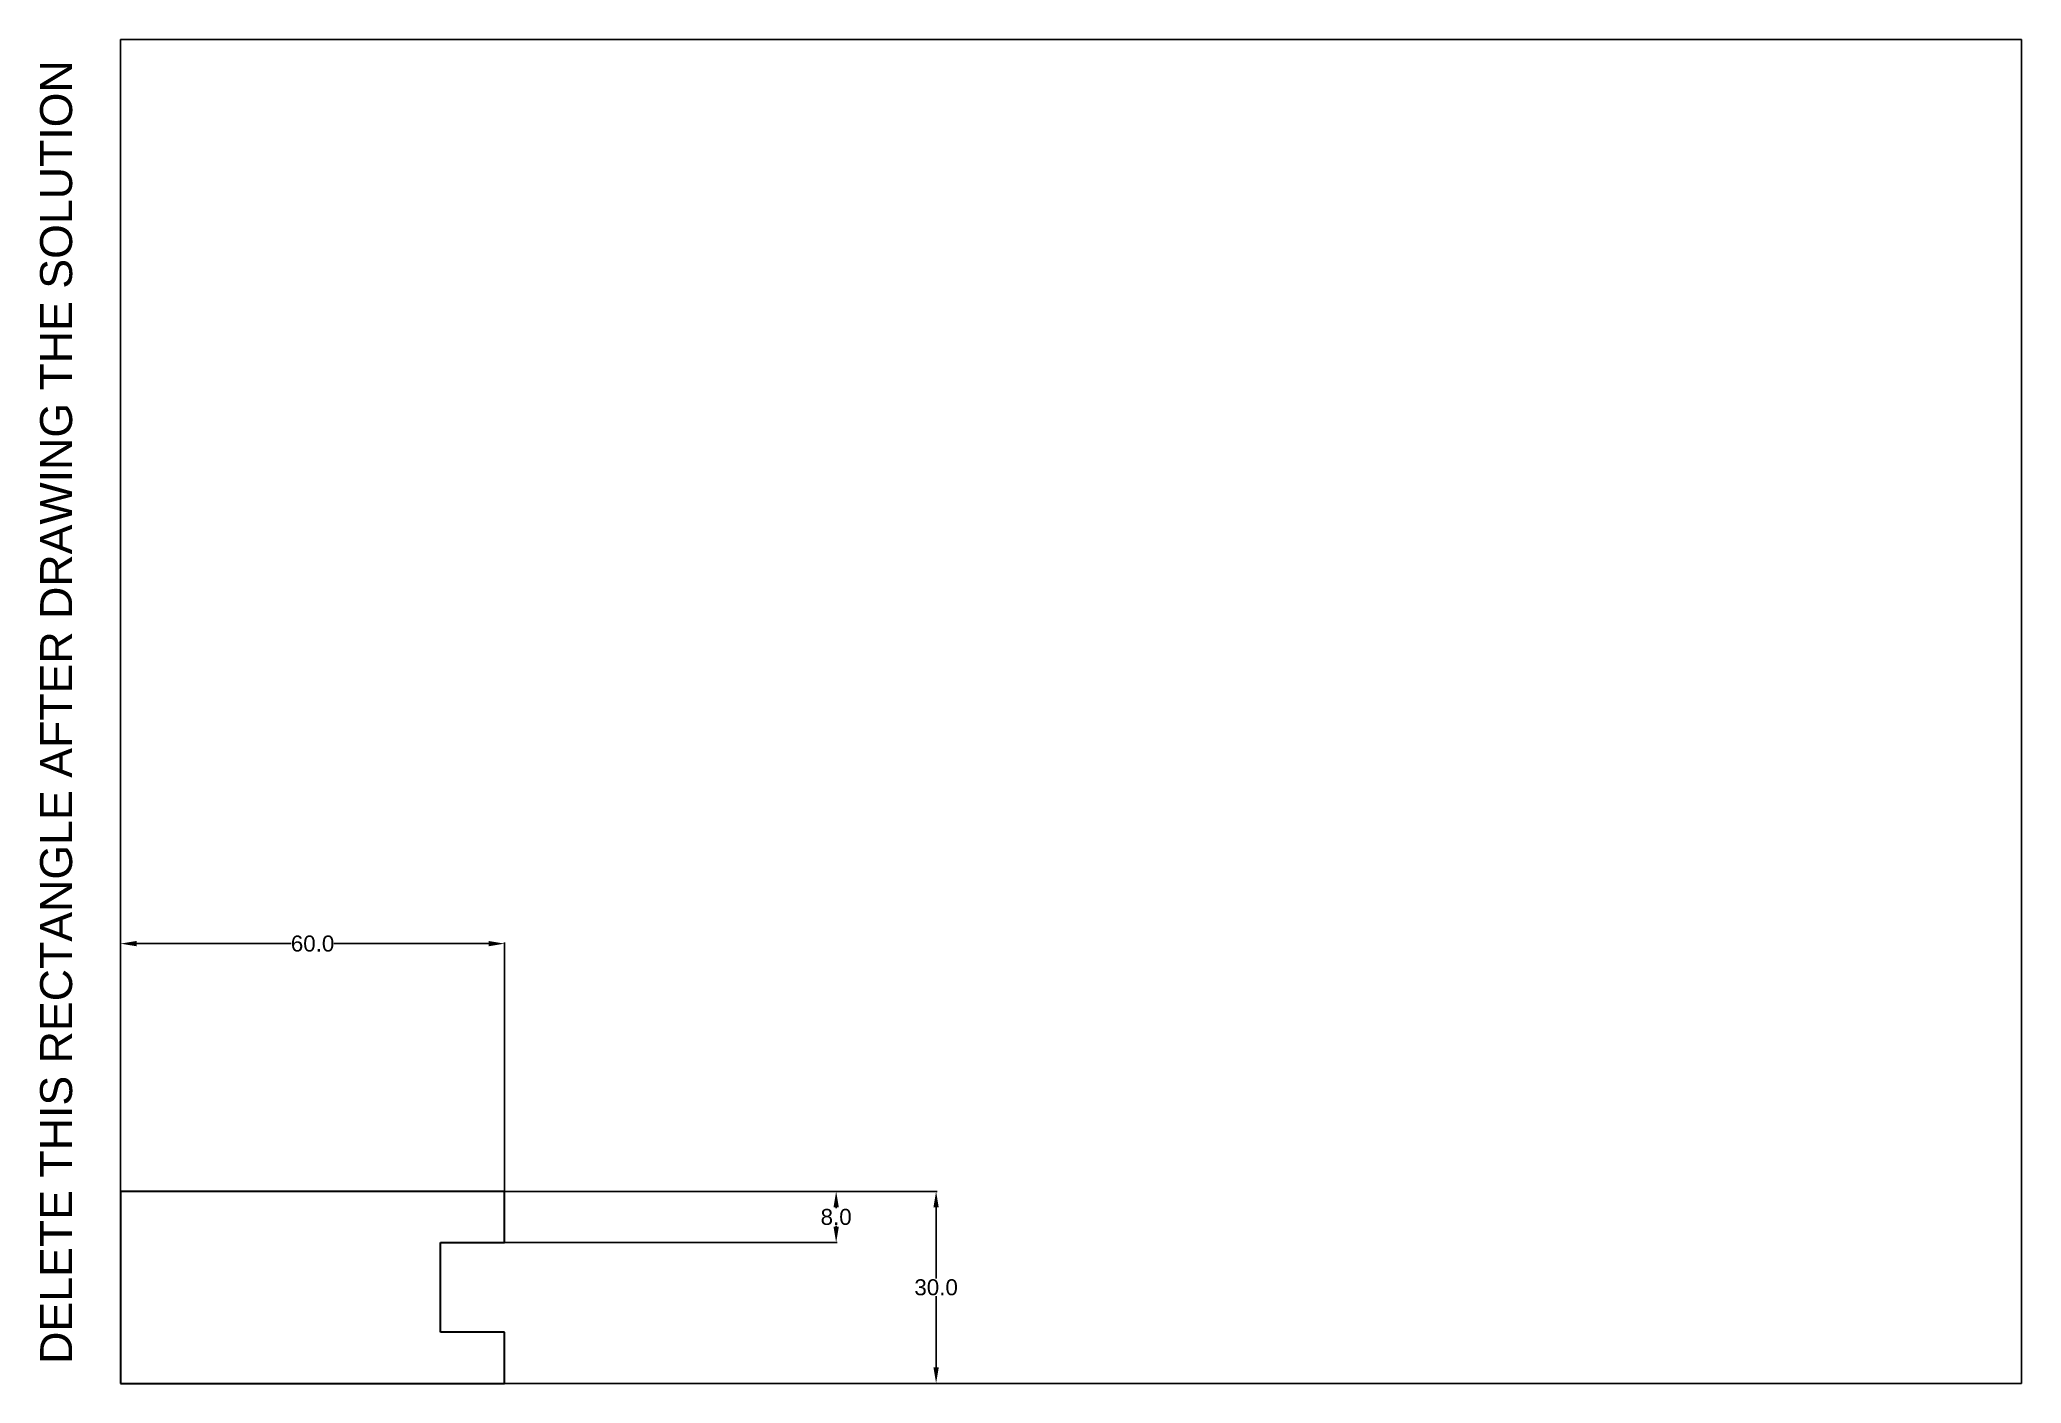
# Model space of a CAD drawing. Header units: millimetres. Extents: x -13 to 297, y 0 to 210.
import ezdxf

# ---------------------------------------------------------------- set-up
doc = ezdxf.new("R2010")
doc.units = ezdxf.units.MM
doc.layers.add('Comments', color=10, linetype='Continuous', lineweight=13, plot=False)
doc.layers.add('thick continuous', color=7, linetype='Continuous', lineweight=30)
doc.styles.get("Standard").update_dxf_attribs({"font": 'arial.ttf'})
doc.dimstyles.get("Standard").update_dxf_attribs({"dimtxt": 2.5, "dimasz": 2.5, "dimexe": 0.18, "dimexo": 0.0625, "dimgap": 0.09, "dimtad": 0, "dimtih": 1, "dimtoh": 1, "dimdec": 1, "dimzin": 0, "dimdsep": 46, "dimtxsty": 'Standard', "dimcen": 0.09, "dimadec": 0, "dimazin": 0, "dimtfac": 1, "dimtdec": 1, "dimtofl": 0, "dimtmove": 0, "dimatfit": 3, "dimfxl": 1, "dimtolj": 1, "dimtzin": 0, "dimarcsym": 0})

# ---------------------------------------------------------------- blocks, each defined once
blk = doc.blocks.new('*D1')
at = {"layer": 'Defpoints', "color": 0, "transparency": 16777216}
for p in [(60, 30), (60, 22), (111.81, 22)]:
    blk.add_point(p, dxfattribs=at)
at = {"layer": 'thick continuous', "color": 0, "lineweight": -2, "transparency": 16777216}
for p, q in [((60.06, 30), (111.99, 30)), ((111.81, 27.5), (111.81, 27.37)), ((60.06, 22), (111.99, 22)), ((111.81, 24.5), (111.81, 24.63))]:
    blk.add_line(p, q, dxfattribs=at)
at = {"layer": 'thick continuous', "color": 0, "transparency": 16777216}
for points in [[(111.39, 27.5), (112.23, 27.5), (111.81, 30)], [(111.39, 24.5), (112.23, 24.5), (111.81, 22)]]:
    blk.add_solid(points, dxfattribs=at)
at = {"layer": 'thick continuous', "color": 0, "transparency": 16777216, "insert": (111.81, 26), "char_height": 2.5, "attachment_point": 5}
blk.add_mtext('\\A1;8.0', dxfattribs=at)
blk = doc.blocks.new('*D3')
at = {"layer": 'Defpoints', "color": 0, "transparency": 16777216}
for p in [(60, 68.72), (0, 30), (60, 30)]:
    blk.add_point(p, dxfattribs=at)
at = {"layer": 'thick continuous', "color": 0, "lineweight": -2, "transparency": 16777216}
for p, q in [((0, 30.06), (0, 68.9)), ((2.5, 68.72), (26.66, 68.72)), ((57.5, 68.72), (33.34, 68.72)), ((60, 30.06), (60, 68.9))]:
    blk.add_line(p, q, dxfattribs=at)
at = {"layer": 'thick continuous', "color": 0, "transparency": 16777216}
for points in [[(2.5, 69.14), (2.5, 68.31), (0, 68.72)], [(57.5, 69.14), (57.5, 68.31), (60, 68.72)]]:
    blk.add_solid(points, dxfattribs=at)
at = {"layer": 'thick continuous', "color": 0, "transparency": 16777216, "insert": (30, 68.72), "char_height": 2.5, "attachment_point": 5}
blk.add_mtext('\\A1;60.0', dxfattribs=at)
blk = doc.blocks.new('*D4')
at = {"layer": 'Defpoints', "color": 0, "transparency": 16777216}
for p in [(60, 30), (60, 0), (127.43, 0)]:
    blk.add_point(p, dxfattribs=at)
at = {"layer": 'thick continuous', "color": 0, "lineweight": -2, "transparency": 16777216}
for p, q in [((60.06, 30), (127.61, 30)), ((127.43, 27.5), (127.43, 16.37)), ((127.43, 2.5), (127.43, 13.63)), ((60.06, 0), (127.61, 0))]:
    blk.add_line(p, q, dxfattribs=at)
at = {"layer": 'thick continuous', "color": 0, "transparency": 16777216}
for points in [[(127.01, 27.5), (127.84, 27.5), (127.43, 30)], [(127.01, 2.5), (127.84, 2.5), (127.43, 0)]]:
    blk.add_solid(points, dxfattribs=at)
at = {"layer": 'thick continuous', "color": 0, "transparency": 16777216, "insert": (127.43, 15), "char_height": 2.5, "attachment_point": 5}
blk.add_mtext('\\A1;30.0', dxfattribs=at)

msp = doc.modelspace()

# ---------------------------------------------------------------- linework, layer by layer
msp.add_lwpolyline([(0, 0), (297, 0), (297, 210), (0, 210)], close=True)
at = {"layer": 'thick continuous'}
for p, q in [((60, 30), (0, 30)), ((0, 30), (0, 0)), ((60, 22), (60, 30)), ((50, 8), (50, 22)), ((50, 22), (60, 22)), ((60, 8), (50, 8)), ((60, 0), (60, 8)), ((0, 0), (10, 0)), ((0, 0), (10, 0)), ((0, 0), (60, 0))]:
    msp.add_line(p, q, dxfattribs=at)

# ---------------------------------------------------------------- texts
at = {"layer": 'Comments'}
msp.add_text('DELETE THIS RECTANGLE AFTER DRAWING THE SOLUTION', height=5, rotation=90, dxfattribs=at).set_placement((-7.57, 3.05))

# ---------------------------------------------------------------- dimensions: what is measured, and where the dimension line sits
at = {"layer": 'thick continuous'}
dim = msp.add_linear_dim(base=(60, 68.72), p1=(0, 30), p2=(60, 30), dimstyle='Standard', dxfattribs=at)
dim.commit()
dim.dimension.update_dxf_attribs({"geometry": '*D3', "text_midpoint": (30, 68.72)})
for base, p2, picture, middle in [((111.81, 22), (60, 22), '*D1', (111.81, 26)), ((127.43, 0), (60, 0), '*D4', (127.43, 15))]:
    dim = msp.add_linear_dim(base=base, p1=(60, 30), p2=p2, angle=90, dimstyle='Standard', dxfattribs=at)
    dim.commit()
    dim.dimension.update_dxf_attribs({"geometry": picture, "text_midpoint": middle})

doc.saveas('drawing.dxf')
